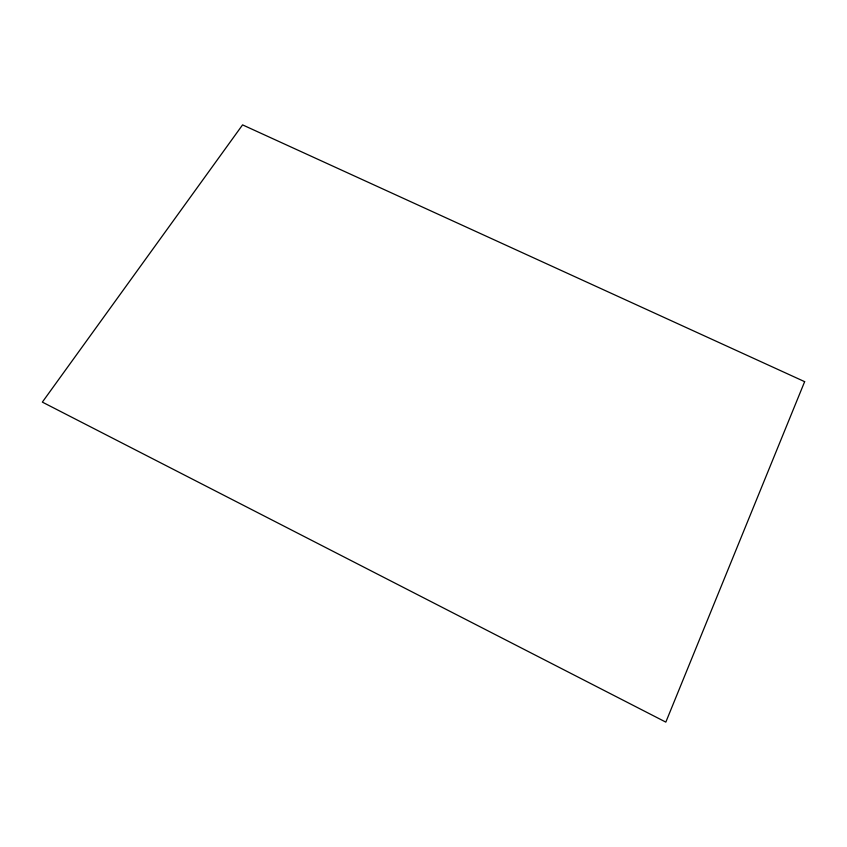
<?xml version="1.0" encoding="UTF-8"?>
<svg xmlns="http://www.w3.org/2000/svg" width="847" height="847" viewBox="0 0 847 847"><rect width="100%" height="100%" fill="white"/><g stroke="black" fill="none" stroke-linecap="round" stroke-linejoin="round"><path stroke-width="1.27" d="M804.65 381.658L665.827 722.12L42.35 402.113L242.57 124.88L804.65 381.658"/></g></svg>
